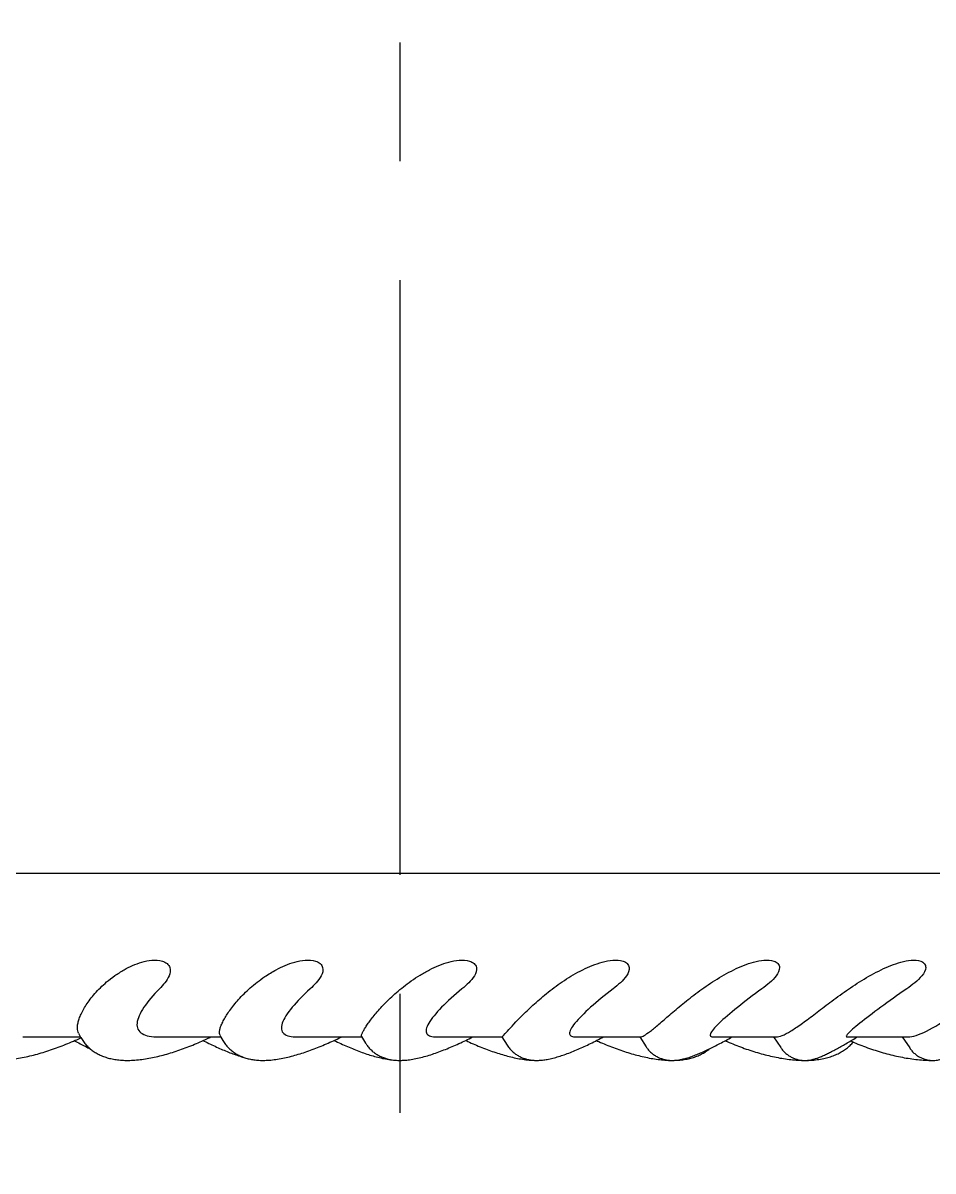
# Model space of a CAD drawing. Header units: millimetres. Extents: x 10 to 459, y 8 to 584.
# Drawn here: x 179.42 to 198.85, y 308.94 to 333.46 of the extents above; entities that cross this region are included whole.
import ezdxf

# ---------------------------------------------------------------- set-up
doc = ezdxf.new("R2010")
doc.units = ezdxf.units.MM
doc.linetypes.add('CENTERX2', pattern=[20.32, 12.7, -2.54, 2.54, -2.54])
doc.layers.add('CENTERLINE', color=4, linetype='CENTERX2')
doc.layers.add('OUTLINE', color=7, linetype='Continuous', lineweight=25)

msp = doc.modelspace()

# ---------------------------------------------------------------- linework, layer by layer
at = {"layer": 'CENTERLINE'}
msp.add_line((187.468, 571.805), (187.468, 308.942), dxfattribs=at)
at = {"layer": 'OUTLINE'}
for p, q in [((155.221, 315.305), (219.715, 315.305)), ((180.606, 311.885), (180.65, 311.803)), ((179.42, 311.805), (180.649, 311.805)), ((182.321, 311.805), (183.646, 311.805)), ((183.626, 311.84), (183.689, 311.731)), ((185.279, 311.805), (186.656, 311.805)), ((186.651, 311.813), (186.737, 311.673)), ((188.26, 311.805), (189.648, 311.805)), ((189.648, 311.805), (189.761, 311.629)), ((191.233, 311.805), (192.606, 311.805)), ((192.59, 311.805), (192.726, 311.597)), ((194.164, 311.805), (195.507, 311.805)), ((195.45, 311.805), (195.602, 311.578)), ((197.023, 311.805), (198.32, 311.805)), ((198.197, 311.805), (198.356, 311.57))]:
    msp.add_line(p, q, dxfattribs=at)
for points, knots in [([(181.58, 313.24), (181.695, 313.306), (181.822, 313.364), (182.028, 313.423), (182.1, 313.438), (182.246, 313.45), (182.325, 313.447), (182.433, 313.413), (182.468, 313.396), (182.524, 313.35), (182.545, 313.321), (182.578, 313.228), (182.564, 313.167), (182.518, 313.058), (182.485, 313.01), (182.413, 312.918), (182.373, 312.875), (182.333, 312.834)], [0, 0, 0, 0, 0.25, 0.25, 0.375, 0.375, 0.5, 0.5, 0.5625, 0.5625, 0.625, 0.625, 0.75, 0.75, 0.875, 0.875, 1, 1, 1, 1]), ([(184.828, 313.24), (184.95, 313.306), (185.083, 313.365), (185.296, 313.423), (185.369, 313.438), (185.519, 313.45), (185.598, 313.447), (185.705, 313.412), (185.739, 313.395), (185.793, 313.349), (185.811, 313.32), (185.837, 313.228), (185.818, 313.166), (185.762, 313.058), (185.724, 313.009), (185.642, 312.918), (185.598, 312.875), (185.553, 312.834)], [0, 0, 0, 0, 0.25, 0.25, 0.375, 0.375, 0.5, 0.5, 0.5625, 0.5625, 0.625, 0.625, 0.75, 0.75, 0.875, 0.875, 1, 1, 1, 1]), ([(188.104, 313.24), (188.233, 313.306), (188.369, 313.365), (188.585, 313.423), (188.659, 313.438), (188.81, 313.45), (188.888, 313.447), (188.994, 313.413), (189.026, 313.397), (189.078, 313.351), (189.095, 313.322), (189.115, 313.23), (189.091, 313.168), (189.027, 313.059), (188.984, 313.01), (188.893, 312.918), (188.844, 312.875), (188.795, 312.834)], [0, 0, 0, 0, 0.25, 0.25, 0.375, 0.375, 0.5, 0.5, 0.5625, 0.5625, 0.625, 0.625, 0.75, 0.75, 0.875, 0.875, 1, 1, 1, 1]), ([(191.374, 313.24), (191.505, 313.306), (191.645, 313.364), (191.864, 313.423), (191.94, 313.438), (192.09, 313.45), (192.167, 313.447), (192.269, 313.412), (192.301, 313.395), (192.347, 313.349), (192.362, 313.32), (192.374, 313.228), (192.345, 313.166), (192.272, 313.058), (192.226, 313.01), (192.128, 312.918), (192.075, 312.875), (192.022, 312.834)], [0, 0, 0, 0, 0.25, 0.25, 0.375, 0.375, 0.5, 0.5, 0.5625, 0.5625, 0.625, 0.625, 0.75, 0.75, 0.875, 0.875, 1, 1, 1, 1]), ([(194.6, 313.24), (194.735, 313.306), (194.877, 313.365), (195.096, 313.423), (195.169, 313.438), (195.318, 313.45), (195.393, 313.447), (195.49, 313.412), (195.52, 313.395), (195.562, 313.349), (195.574, 313.32), (195.579, 313.228), (195.546, 313.166), (195.465, 313.058), (195.415, 313.009), (195.311, 312.918), (195.256, 312.875), (195.199, 312.834)], [0, 0, 0, 0, 0.25, 0.25, 0.375, 0.375, 0.5, 0.5, 0.5625, 0.5625, 0.625, 0.625, 0.75, 0.75, 0.875, 0.875, 1, 1, 1, 1]), ([(197.749, 313.24), (197.884, 313.306), (198.025, 313.364), (198.241, 313.423), (198.314, 313.438), (198.456, 313.45), (198.529, 313.447), (198.622, 313.413), (198.65, 313.397), (198.688, 313.35), (198.698, 313.321), (198.696, 313.229), (198.66, 313.168), (198.572, 313.058), (198.519, 313.01), (198.409, 312.918), (198.351, 312.875), (198.292, 312.834)], [0, 0, 0, 0, 0.25, 0.25, 0.375, 0.375, 0.5, 0.5, 0.5625, 0.5625, 0.625, 0.625, 0.75, 0.75, 0.875, 0.875, 1, 1, 1, 1]), ([(180.607, 311.886), (180.6, 311.901), (180.585, 311.934), (180.58, 312.001), (180.588, 312.081), (180.612, 312.171), (180.649, 312.269), (180.702, 312.376), (180.77, 312.491), (180.853, 312.61), (180.953, 312.733), (181.07, 312.857), (181.212, 312.987), (181.378, 313.118), (181.513, 313.199), (181.58, 313.24)], [0, 0, 0, 0, 0.068455, 0.145386, 0.222318, 0.295257, 0.368198, 0.443154, 0.518108, 0.592924, 0.667743, 0.744738, 0.821727, 0.910343, 1, 1, 1, 1]), ([(183.631, 311.843), (183.624, 311.854), (183.611, 311.876), (183.616, 311.933), (183.632, 311.999), (183.662, 312.078), (183.707, 312.169), (183.765, 312.267), (183.836, 312.374), (183.922, 312.487), (184.024, 312.607), (184.139, 312.729), (184.271, 312.853), (184.419, 312.976), (184.601, 313.11), (184.745, 313.193), (184.828, 313.24)], [0, 0, 0, 0, 0.076178, 0.143969, 0.211758, 0.281557, 0.351356, 0.418637, 0.485916, 0.555042, 0.62417, 0.693347, 0.762519, 0.8338, 0.905074, 1, 1, 1, 1]), ([(186.653, 311.814), (186.652, 311.815), (186.645, 311.818), (186.649, 311.844), (186.665, 311.888), (186.694, 311.945), (186.736, 312.015), (186.792, 312.097), (186.859, 312.189), (186.939, 312.289), (187.033, 312.397), (187.14, 312.513), (187.261, 312.633), (187.395, 312.756), (187.545, 312.88), (187.712, 313.005), (187.897, 313.128), (188.035, 313.203), (188.104, 313.24)], [0, 0, 0, 0, 0.013722, 0.091722, 0.155153, 0.218586, 0.283944, 0.349301, 0.411474, 0.473645, 0.537529, 0.601415, 0.665244, 0.729067, 0.794766, 0.860457, 0.929881, 1, 1, 1, 1]), ([(189.648, 311.805), (189.652, 311.805), (189.69, 311.848), (189.841, 312.014), (189.951, 312.134), (190.171, 312.353), (190.253, 312.432), (190.432, 312.594), (190.531, 312.68), (190.745, 312.85), (190.859, 312.934), (191.103, 313.094), (191.235, 313.171), (191.374, 313.24)], [0, 0, 0, 0, 0.25, 0.25, 0.5, 0.5, 0.625, 0.625, 0.75, 0.75, 0.875, 0.875, 1, 1, 1, 1]), ([(192.606, 311.805), (192.624, 311.805), (192.651, 311.816), (192.721, 311.858), (192.766, 311.889), (192.872, 311.972), (192.932, 312.022), (193.07, 312.139), (193.148, 312.207), (193.318, 312.352), (193.41, 312.43), (193.61, 312.594), (193.718, 312.679), (193.946, 312.848), (194.066, 312.932), (194.322, 313.094), (194.459, 313.171), (194.6, 313.24)], [0, 0, 0, 0, 0.125, 0.125, 0.25, 0.25, 0.375, 0.375, 0.5, 0.5, 0.625, 0.625, 0.75, 0.75, 0.875, 0.875, 1, 1, 1, 1]), ([(195.507, 311.805), (195.541, 311.805), (195.584, 311.816), (195.686, 311.858), (195.746, 311.889), (195.881, 311.972), (195.955, 312.022), (196.119, 312.139), (196.21, 312.207), (196.402, 312.352), (196.503, 312.43), (196.721, 312.593), (196.837, 312.679), (197.078, 312.848), (197.203, 312.932), (197.467, 313.093), (197.606, 313.171), (197.749, 313.24)], [0, 0, 0, 0, 0.125, 0.125, 0.25, 0.25, 0.375, 0.375, 0.5, 0.5, 0.625, 0.625, 0.75, 0.75, 0.875, 0.875, 1, 1, 1, 1]), ([(198.32, 311.805), (198.42, 311.805), (198.556, 311.849), (198.879, 312.013), (199.071, 312.135), (199.494, 312.425), (199.73, 312.596), (200.231, 312.933), (200.504, 313.104), (200.785, 313.24)], [0, 0, 0, 0, 0.25, 0.25, 0.5, 0.5, 0.75, 0.75, 1, 1, 1, 1]), ([(182.333, 312.834), (182.201, 312.698), (182.087, 312.564), (181.919, 312.313), (181.866, 312.199), (181.852, 312.051), (181.858, 312.008), (181.894, 311.933), (181.925, 311.901), (182.047, 311.827), (182.172, 311.805), (182.321, 311.805)], [0, 0, 0, 0, 0.25, 0.25, 0.5, 0.5, 0.625, 0.625, 0.75, 0.75, 1, 1, 1, 1]), ([(185.553, 312.834), (185.405, 312.697), (185.274, 312.564), (185.065, 312.313), (184.99, 312.199), (184.94, 312.051), (184.935, 312.008), (184.946, 311.933), (184.964, 311.901), (185.021, 311.852), (185.06, 311.834), (185.157, 311.811), (185.215, 311.805), (185.279, 311.805)], [0, 0, 0, 0, 0.25, 0.25, 0.5, 0.5, 0.625, 0.625, 0.75, 0.75, 0.875, 0.875, 1, 1, 1, 1]), ([(188.795, 312.834), (188.632, 312.697), (188.485, 312.565), (188.237, 312.313), (188.142, 312.199), (188.028, 312.003), (188.015, 311.926), (188.063, 311.851), (188.09, 311.834), (188.162, 311.811), (188.208, 311.805), (188.26, 311.805)], [0, 0, 0, 0, 0.25, 0.25, 0.5, 0.5, 0.75, 0.75, 0.875, 0.875, 1, 1, 1, 1]), ([(192.022, 312.834), (191.846, 312.697), (191.684, 312.565), (191.401, 312.313), (191.286, 312.198), (191.127, 312.003), (191.088, 311.926), (191.098, 311.851), (191.112, 311.834), (191.159, 311.811), (191.193, 311.805), (191.233, 311.805)], [0, 0, 0, 0, 0.25, 0.25, 0.5, 0.5, 0.75, 0.75, 0.875, 0.875, 1, 1, 1, 1]), ([(195.199, 312.834), (195.012, 312.697), (194.838, 312.564), (194.522, 312.312), (194.387, 312.198), (194.235, 312.051), (194.194, 312.007), (194.132, 311.932), (194.112, 311.901), (194.084, 311.827), (194.108, 311.805), (194.164, 311.805)], [0, 0, 0, 0, 0.25, 0.25, 0.5, 0.5, 0.625, 0.625, 0.75, 0.75, 1, 1, 1, 1]), ([(198.292, 312.834), (198.096, 312.697), (197.911, 312.565), (197.566, 312.313), (197.415, 312.198), (197.17, 312.003), (197.082, 311.926), (197.016, 311.851), (197.004, 311.834), (197, 311.811), (197.007, 311.805), (197.023, 311.805)], [0, 0, 0, 0, 0.25, 0.25, 0.5, 0.5, 0.75, 0.75, 0.875, 0.875, 1, 1, 1, 1]), ([(177.656, 311.891), (177.668, 311.868), (177.695, 311.813), (177.75, 311.735), (177.817, 311.657), (177.893, 311.587), (177.976, 311.524), (178.066, 311.469), (178.164, 311.422), (178.271, 311.382), (178.386, 311.35), (178.51, 311.326), (178.644, 311.31), (178.787, 311.304), (178.936, 311.307), (179.09, 311.318), (179.247, 311.338), (179.405, 311.365), (179.565, 311.399), (179.727, 311.44), (179.889, 311.488), (180.051, 311.541), (180.214, 311.6), (180.376, 311.664), (180.524, 311.727), (180.618, 311.771), (180.658, 311.79)], [0, 0, 0, 0, 0.026048, 0.060324, 0.094548, 0.129031, 0.16412, 0.200186, 0.237634, 0.276884, 0.318313, 0.362124, 0.408178, 0.455884, 0.504371, 0.552706, 0.600513, 0.647703, 0.694309, 0.740408, 0.786092, 0.831439, 0.876528, 0.921423, 0.966181, 1, 1, 1, 1]), ([(180.518, 311.726), (180.559, 311.704), (180.642, 311.66), (180.755, 311.602), (180.824, 311.568), (180.856, 311.553)], [0, 0, 0, 0, 0.3466727, 0.7008754, 1, 1, 1, 1]), ([(180.651, 311.804), (180.653, 311.8), (180.669, 311.766), (180.709, 311.707), (180.772, 311.63), (180.842, 311.561), (180.92, 311.501), (181.004, 311.449), (181.094, 311.405), (181.191, 311.369), (181.296, 311.34), (181.41, 311.319), (181.534, 311.307), (181.667, 311.304), (181.81, 311.31), (181.958, 311.325), (182.109, 311.349), (182.262, 311.38), (182.416, 311.419), (182.572, 311.463), (182.729, 311.514), (182.886, 311.57), (183.044, 311.632), (183.202, 311.699), (183.331, 311.757), (183.406, 311.794), (183.43, 311.805)], [0, 0, 0, 0, 0.0044156, 0.0391233, 0.0735428, 0.1079734, 0.1427653, 0.1783122, 0.215062, 0.2535438, 0.2943425, 0.3380271, 0.3849482, 0.4348772, 0.4867717, 0.5390591, 0.5906548, 0.6413267, 0.6911232, 0.740183, 0.7886503, 0.836649, 0.8842882, 0.9316521, 0.9788171, 1, 1, 1, 1]), ([(183.268, 311.729), (183.275, 311.726), (183.327, 311.699), (183.424, 311.652), (183.556, 311.59), (183.685, 311.533), (183.811, 311.481), (183.935, 311.434), (184.04, 311.398), (184.102, 311.38), (184.126, 311.374)], [0, 0, 0, 0, 0.020852, 0.163271, 0.306918, 0.452212, 0.599793, 0.7506, 0.906147, 1, 1, 1, 1]), ([(183.69, 311.732), (183.699, 311.717), (183.723, 311.674), (183.773, 311.61), (183.839, 311.542), (183.911, 311.484), (183.989, 311.434), (184.072, 311.392), (184.16, 311.359), (184.254, 311.334), (184.354, 311.316), (184.464, 311.306), (184.585, 311.304), (184.717, 311.312), (184.857, 311.33), (185.003, 311.357), (185.15, 311.392), (185.298, 311.434), (185.446, 311.481), (185.597, 311.534), (185.748, 311.593), (185.9, 311.657), (186.052, 311.725), (186.159, 311.775), (186.214, 311.803), (186.219, 311.805)], [0, 0, 0, 0, 0.01874, 0.053479, 0.08794, 0.122454, 0.1574, 0.193223, 0.230468, 0.269818, 0.312103, 0.358247, 0.408965, 0.463997, 0.521433, 0.578357, 0.633822, 0.687876, 0.740789, 0.792827, 0.844195, 0.895057, 0.945537, 0.995737, 1, 1, 1, 1]), ([(186.063, 311.731), (186.075, 311.725), (186.135, 311.696), (186.242, 311.647), (186.385, 311.584), (186.525, 311.527), (186.663, 311.476), (186.798, 311.429), (186.932, 311.389), (187.066, 311.355), (187.2, 311.328), (187.299, 311.313), (187.354, 311.31), (187.364, 311.31)], [0, 0, 0, 0, 0.023372, 0.122219, 0.221779, 0.322276, 0.424024, 0.527452, 0.633183, 0.7421, 0.855469, 0.974693, 1, 1, 1, 1]), ([(186.738, 311.674), (186.749, 311.656), (186.775, 311.613), (186.828, 311.551), (186.894, 311.49), (186.965, 311.438), (187.04, 311.396), (187.119, 311.362), (187.201, 311.336), (187.287, 311.318), (187.378, 311.307), (187.477, 311.304), (187.588, 311.309), (187.711, 311.324), (187.845, 311.349), (187.985, 311.384), (188.125, 311.425), (188.266, 311.473), (188.407, 311.526), (188.55, 311.584), (188.694, 311.647), (188.84, 311.715), (188.95, 311.767), (189.011, 311.799), (189.023, 311.805)], [0, 0, 0, 0, 0.0230113, 0.0574596, 0.091529, 0.1255216, 0.1598026, 0.1948097, 0.2311113, 0.2694662, 0.3109039, 0.3567825, 0.4086946, 0.4675908, 0.5313837, 0.594316, 0.6546323, 0.712779, 0.769362, 0.8248337, 0.8795009, 0.933579, 0.9872228, 1, 1, 1, 1]), ([(188.873, 311.731), (188.888, 311.724), (188.953, 311.693), (189.069, 311.642), (189.22, 311.58), (189.369, 311.524), (189.516, 311.472), (189.661, 311.427), (189.805, 311.387), (189.948, 311.354), (190.089, 311.329), (190.219, 311.312), (190.301, 311.309), (190.337, 311.307)], [0, 0, 0, 0, 0.027569, 0.121783, 0.216513, 0.31193, 0.408244, 0.505734, 0.60476, 0.705785, 0.80942, 0.916327, 1, 1, 1, 1]), ([(189.762, 311.63), (189.77, 311.616), (189.794, 311.578), (189.843, 311.522), (189.906, 311.464), (189.975, 311.416), (190.046, 311.377), (190.12, 311.347), (190.195, 311.326), (190.27, 311.312), (190.348, 311.305), (190.43, 311.305), (190.52, 311.311), (190.622, 311.327), (190.736, 311.352), (190.856, 311.386), (190.98, 311.427), (191.107, 311.474), (191.238, 311.528), (191.371, 311.586), (191.506, 311.649), (191.643, 311.716), (191.746, 311.768), (191.803, 311.8), (191.814, 311.805)], [0, 0, 0, 0, 0.017907, 0.051857, 0.085181, 0.118144, 0.151034, 0.184191, 0.218064, 0.253298, 0.290823, 0.331996, 0.378818, 0.434148, 0.500669, 0.566072, 0.627494, 0.691948, 0.753627, 0.813495, 0.87216, 0.929989, 0.987228, 1, 1, 1, 1]), ([(191.668, 311.729), (191.684, 311.722), (191.752, 311.691), (191.872, 311.64), (192.029, 311.578), (192.186, 311.521), (192.341, 311.47), (192.494, 311.425), (192.646, 311.387), (192.797, 311.355), (192.946, 311.329), (193.094, 311.313), (193.2, 311.305), (193.257, 311.306), (193.266, 311.306)], [0, 0, 0, 0, 0.0276801, 0.1191027, 0.210881, 0.3031318, 0.3960205, 0.4897271, 0.5844767, 0.680547, 0.7782725, 0.8780108, 0.98006, 1, 1, 1, 1]), ([(192.727, 311.597), (192.74, 311.579), (192.768, 311.537), (192.822, 311.481), (192.886, 311.428), (192.953, 311.386), (193.023, 311.354), (193.092, 311.33), (193.161, 311.315), (193.229, 311.306), (193.295, 311.304), (193.36, 311.308), (193.428, 311.316), (193.504, 311.331), (193.595, 311.354), (193.697, 311.388), (193.806, 311.43), (193.916, 311.477), (194.03, 311.529), (194.15, 311.587), (194.272, 311.649), (194.397, 311.715), (194.494, 311.767), (194.549, 311.799), (194.561, 311.805)], [0, 0, 0, 0, 0.025659, 0.058633, 0.090804, 0.122359, 0.153497, 0.184423, 0.215422, 0.246947, 0.279728, 0.314904, 0.354209, 0.400389, 0.458239, 0.53519, 0.603623, 0.667567, 0.734858, 0.799252, 0.8619, 0.923441, 0.984239, 1, 1, 1, 1]), ([(194.418, 311.726), (194.432, 311.72), (194.5, 311.689), (194.622, 311.639), (194.784, 311.576), (194.946, 311.52), (195.107, 311.469), (195.268, 311.425), (195.427, 311.387), (195.585, 311.355), (195.741, 311.33), (195.895, 311.314), (196.013, 311.306), (196.078, 311.306), (196.093, 311.306)], [0, 0, 0, 0, 0.025154, 0.116918, 0.208889, 0.301177, 0.393894, 0.487182, 0.581204, 0.676137, 0.772197, 0.869609, 0.968586, 1, 1, 1, 1]), ([(195.603, 311.578), (195.607, 311.572), (195.625, 311.541), (195.667, 311.494), (195.727, 311.439), (195.792, 311.394), (195.859, 311.358), (195.927, 311.333), (195.994, 311.316), (196.059, 311.307), (196.119, 311.304), (196.175, 311.307), (196.227, 311.313), (196.275, 311.323), (196.323, 311.335), (196.375, 311.352), (196.438, 311.376), (196.513, 311.407), (196.598, 311.448), (196.688, 311.494), (196.783, 311.544), (196.885, 311.601), (196.991, 311.661), (197.103, 311.726), (197.182, 311.774), (197.226, 311.8), (197.23, 311.802)], [0, 0, 0, 0, 0.008799, 0.041791, 0.073657, 0.104552, 0.13457, 0.163757, 0.192139, 0.219724, 0.246654, 0.273384, 0.300707, 0.329721, 0.362238, 0.401008, 0.451083, 0.525134, 0.59715, 0.663845, 0.734292, 0.801328, 0.866534, 0.930672, 0.99412, 1, 1, 1, 1]), ([(196.148, 311.306), (196.164, 311.306), (196.232, 311.306), (196.346, 311.316), (196.484, 311.335), (196.609, 311.365), (196.721, 311.402), (196.824, 311.446), (196.918, 311.497), (197.004, 311.556), (197.083, 311.622), (197.128, 311.672), (197.151, 311.696)], [0, 0, 0, 0, 0.0422168, 0.1737272, 0.3056643, 0.4198854, 0.5280803, 0.6304915, 0.7279705, 0.821521, 0.9121149, 1, 1, 1, 1]), ([(197.093, 311.721), (197.104, 311.716), (197.169, 311.687), (197.29, 311.638), (197.455, 311.576), (197.621, 311.519), (197.787, 311.469), (197.953, 311.424), (198.118, 311.386), (198.282, 311.355), (198.445, 311.331), (198.606, 311.315), (198.736, 311.306), (198.81, 311.306), (198.834, 311.306)], [0, 0, 0, 0, 0.0189397, 0.1109857, 0.2031035, 0.2953821, 0.3879245, 0.4808387, 0.5742489, 0.6682862, 0.7630982, 0.858842, 0.9556754, 1, 1, 1, 1]), ([(193.331, 311.307), (193.349, 311.307), (193.411, 311.307), (193.51, 311.318), (193.628, 311.337), (193.737, 311.366), (193.836, 311.403), (193.928, 311.447), (194.01, 311.497), (194.059, 311.536), (194.081, 311.554)], [0, 0, 0, 0, 0.065389, 0.227164, 0.379163, 0.520586, 0.65279, 0.777724, 0.897181, 1, 1, 1, 1]), ([(198.356, 311.57), (198.372, 311.548), (198.403, 311.504), (198.461, 311.449), (198.524, 311.401), (198.591, 311.364), (198.658, 311.336), (198.727, 311.317), (198.793, 311.307), (198.858, 311.304), (198.918, 311.308), (198.973, 311.316), (199.019, 311.328), (199.058, 311.341), (199.088, 311.352), (199.112, 311.363), (199.132, 311.373), (199.149, 311.382), (199.167, 311.392), (199.191, 311.406), (199.222, 311.425), (199.266, 311.452), (199.312, 311.482), (199.348, 311.505), (199.364, 311.515)], [0, 0, 0, 0, 0.046071, 0.09293, 0.138106, 0.181714, 0.223791, 0.264328, 0.303253, 0.340414, 0.375532, 0.408056, 0.437043, 0.461877, 0.483681, 0.504892, 0.527915, 0.555319, 0.591371, 0.643914, 0.737826, 0.834578, 0.926991, 1, 1, 1, 1])]:
    msp.add_open_spline(points, degree=3, knots=knots, dxfattribs=at)

doc.saveas('drawing.dxf')
